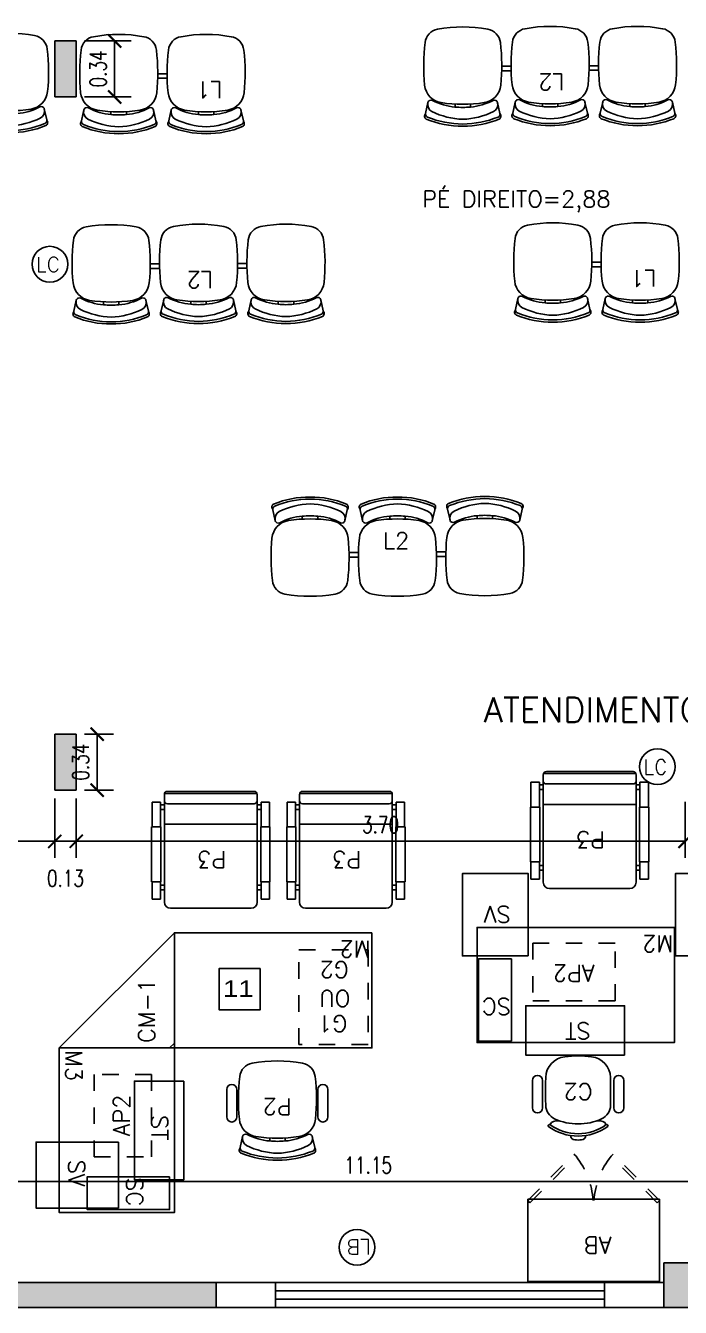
# Model space of a CAD drawing. Extents: x -36.1 to 57, y 1.4 to 46.9.
# Drawn here: x -8.87 to -4.89, y 33.34 to 41.12 of the extents above; entities that cross this region are included whole.
import ezdxf

# ---------------------------------------------------------------- set-up
doc = ezdxf.new("R2010")
doc.units = 0
doc.header["$LTSCALE"] = 0.02
doc.header["$PDMODE"] = 2
doc.linetypes.add('HIDDEN', pattern=[0.375, 0.25, -0.125])
doc.linetypes.add('HIDDEN2', pattern=[0.1875, 0.125, -0.0625])
doc.layers.get('0').update_dxf_attribs({"linetype": 'CONTINUOUS'})
doc.layers.get('DEFPOINTS').update_dxf_attribs({"linetype": 'CONTINUOUS'})
for name, color, linetype in [('ACESSORIOS', 6, 'CONTINUOUS'), ('BLOCOS', 1, 'CONTINUOUS'), ('CADEIRAS', 6, 'CONTINUOUS'), ('CODIGO', 6, 'CONTINUOUS'), ('COTAS', 6, 'CONTINUOUS'), ('ESQUADRIA', 1, 'CONTINUOUS'), ('MESAS', 1, 'CONTINUOUS'), ('PAREDE-SOL', 251, 'CONTINUOUS'), ('PAREDES', 7, 'CONTINUOUS'), ('TEXTO', 7, 'CONTINUOUS'), ('TEXTO-F', 6, 'CONTINUOUS')]:
    doc.layers.add(name, color=color, linetype=linetype)
doc.styles.add('COTAS', font='romans.shx', dxfattribs={"width": 0.75})
doc.styles.add('NUMERO', font='arial.ttf', dxfattribs={"width": 1.2, "height": 0.4})
doc.styles.add('ROMANS', font='simplex.shx')
doc.dimstyles.new('COTAS', dxfattribs={"dimtxt": 0.1, "dimasz": 0.08, "dimexe": 0.1, "dimexo": 0.05, "dimgap": 0.05, "dimtad": 1, "dimzin": 0, "dimdsep": 46, "dimtxsty": 'COTAS', "dimblk1": 'ARCHTICK', "dimblk2": 'ARCHTICK', "dimsah": 1, "dimcen": 2.5, "dimclrt": 1, "dimadec": 0, "dimazin": 0, "dimtfac": 1, "dimtdec": 4, "dimtmove": 2, "dimatfit": 3, "dimldrblk": 'ARCHTICK', "dimfxl": 1, "dimtvp": 1, "dimtolj": 1, "dimtzin": 0, "dimarcsym": 0})

# ---------------------------------------------------------------- blocks, each defined once
blk = doc.blocks.new('A$C33302E0F')
at = {"layer": 'CADEIRAS'}
for p, q in [((0.1848, 0.4548), (0.1848, 0.4727)), ((0.2788, 0.4548), (0.2788, 0.4727)), ((0.7159, 0.4548), (0.7159, 0.4727)), ((0.8099, 0.4548), (0.8099, 0.4727)), ((1.247, 0.4578), (1.247, 0.4757)), ((1.341, 0.4578), (1.341, 0.4757)), ((0.4682, 0.2529), (0.5265, 0.2529)), ((0.4682, 0.2529), (0.4779, 0.2529)), ((0.9994, 0.2559), (1.0576, 0.2559)), ((0.4692, 0.2247), (0.5256, 0.2247)), ((1.0003, 0.2277), (1.0567, 0.2277))]:
    blk.add_line(p, q, dxfattribs=at)
for points in [[(0.4584, 0.5138, 0.481357), (0.4531, 0.5465, 0.097119), (0.2318, 0.5891, 0.097119), (0.0105, 0.5465, 0.481357), (0.0052, 0.5138)], [(0.1848, 0.4727, 0.100785), (0.0473, 0.4327, -0.49505), (0.0202, 0.4453), (0.0055, 0.5121, -0.365963), (0.0168, 0.5335, -0.0944), (0.2318, 0.5761, -0.0944), (0.4468, 0.5335, -0.365963), (0.4581, 0.5121), (0.4434, 0.4453, -0.49505), (0.4163, 0.4327, 0.100785), (0.2788, 0.4727, 0.100785)], [(0.444, 0.448, 0.344642), (0.419, 0.5003, 0.1068), (0.2318, 0.5474, 0.1068), (0.0446, 0.5003, 0.344642), (0.0196, 0.448)], [(0.9895, 0.5138, 0.481357), (0.9842, 0.5465, 0.097119), (0.7629, 0.5891, 0.097119), (0.5417, 0.5465, 0.481357), (0.5363, 0.5138)], [(0.7159, 0.4727, 0.100785), (0.5784, 0.4327, -0.49505), (0.5513, 0.4453), (0.5366, 0.5121, -0.365963), (0.548, 0.5335, -0.0944), (0.7629, 0.5761, -0.0944), (0.9779, 0.5335, -0.365963), (0.9892, 0.5121), (0.9746, 0.4453, -0.49505), (0.9475, 0.4327, 0.100785), (0.8099, 0.4727, 0.100785)], [(0.9752, 0.448, 0.344642), (0.9501, 0.5003, 0.1068), (0.7629, 0.5474, 0.1068), (0.5758, 0.5003, 0.344642), (0.5507, 0.448)], [(1.5206, 0.5168, 0.481357), (1.5153, 0.5495, 0.097119), (1.294, 0.5921, 0.097119), (1.0728, 0.5495, 0.481357), (1.0675, 0.5168)], [(1.247, 0.4757, 0.100785), (1.1095, 0.4357, -0.49505), (1.0824, 0.4483), (1.0677, 0.5151, -0.365963), (1.0791, 0.5365, -0.0944), (1.294, 0.5791, -0.0944), (1.509, 0.5365, -0.365963), (1.5203, 0.5151), (1.5057, 0.4483, -0.49505), (1.4786, 0.4357, 0.100785), (1.341, 0.4757, 0.100785)], [(1.5063, 0.451, 0.344642), (1.4812, 0.5032, 0.1068), (1.294, 0.5504, 0.1068), (1.1069, 0.5032, 0.344642), (1.0818, 0.451)]]:
    blk.add_lwpolyline(points, format="xyb", dxfattribs=at)
for points in [[(0.1008, 0.4459, 0.340817), (0.0005, 0.3401, 0.05523), (0.0028, 0.0813, 0.328643), (0.0792, 0, 0.09095), (0.3844, 0, 0.328643), (0.4608, 0.0813, 0.05523), (0.4631, 0.3401, 0.340817), (0.3628, 0.4459, 0.077917)], [(0.6319, 0.4459, 0.340817), (0.5316, 0.3401, 0.05523), (0.5339, 0.0813, 0.328643), (0.6103, 0, 0.09095), (0.9156, 0, 0.328643), (0.9919, 0.0813, 0.05523), (0.9942, 0.3401, 0.340817), (0.894, 0.4459, 0.077917)], [(1.163, 0.4489, 0.340817), (1.0627, 0.343, 0.05523), (1.065, 0.0843, 0.328643), (1.1414, 0.003, 0.09095), (1.4467, 0.003, 0.328643), (1.523, 0.0843, 0.05523), (1.5254, 0.343, 0.340817), (1.4251, 0.4489, 0.077917)]]:
    blk.add_lwpolyline(points, format="xyb", close=True, dxfattribs=at)
for centre in [(0.2318, -0.0397), (0.7629, -0.0397), (1.294, -0.0367)]:
    blk.add_arc(centre, 0.5146, 84.75947, 95.24053, dxfattribs=at)
at = {"layer": 'CODIGO', "style": 'ROMANS'}
blk.add_text('L2', height=0.1, dxfattribs=at).set_placement((0.6757, 0.2737))
blk = doc.blocks.new('_ARCHTICK')
at = {"color": 0, "linetype": 'ByBlock', "const_width": 0.15}
blk.add_lwpolyline([(-0.5, -0.5), (0.5, 0.5)], dxfattribs=at)
blk = doc.blocks.new('*D96')
at = {"color": 0, "linetype": 'ByBlock'}
for p, q in [((-12.3626, 2.3669), (-12.3626, 2.9306)), ((-1.2133, 2.2669), (-1.2133, 2.9306)), ((-12.3626, 2.8306), (-1.2133, 2.8306))]:
    blk.add_line(p, q, dxfattribs=at)
at = {"layer": 'DEFPOINTS', "color": 0, "linetype": 'ByBlock'}
for p in [(-1.2133, 2.8306), (-12.3626, 2.3169), (-1.2133, 2.2169)]:
    blk.add_point(p, dxfattribs=at)
at = {"color": 0, "linetype": 'ByBlock', "xscale": 0.08, "yscale": 0.08, "zscale": 0.08, "rotation": 180}
blk.add_blockref('_ARCHTICK', (-12.3626, 2.8306), dxfattribs=at)
at = {"color": 0, "linetype": 'ByBlock', "xscale": 0.08, "yscale": 0.08, "zscale": 0.08}
blk.add_blockref('_ARCHTICK', (-1.2133, 2.8306), dxfattribs=at)
at = {"color": 1, "linetype": 'ByBlock', "insert": (-6.788, 2.9306), "char_height": 0.1, "attachment_point": 5, "style": 'COTAS'}
blk.add_mtext('\\A1;11.15', dxfattribs=at)
blk = doc.blocks.new('*D95')
at = {"color": 0, "linetype": 'ByBlock'}
for p, q in [((-8.563, 5.1578), (-8.563, 4.7972)), ((-4.863, 5.1374), (-4.863, 4.7972)), ((-8.563, 4.8972), (-4.863, 4.8972))]:
    blk.add_line(p, q, dxfattribs=at)
at = {"layer": 'DEFPOINTS', "color": 0, "linetype": 'ByBlock'}
for p in [(-8.563, 5.2078), (-4.863, 5.1874), (-4.863, 4.8972)]:
    blk.add_point(p, dxfattribs=at)
at = {"color": 0, "linetype": 'ByBlock', "xscale": 0.08, "yscale": 0.08, "zscale": 0.08, "rotation": 180}
blk.add_blockref('_ARCHTICK', (-8.563, 4.8972), dxfattribs=at)
at = {"color": 0, "linetype": 'ByBlock', "xscale": 0.08, "yscale": 0.08, "zscale": 0.08}
blk.add_blockref('_ARCHTICK', (-4.863, 4.8972), dxfattribs=at)
at = {"color": 1, "linetype": 'ByBlock', "insert": (-6.713, 4.9972), "char_height": 0.1, "attachment_point": 5, "style": 'COTAS'}
blk.add_mtext('\\A1;3.70', dxfattribs=at)
blk = doc.blocks.new('*D99')
at = {"color": 0, "linetype": 'ByBlock'}
for p, q in [((-8.693, 5.1578), (-8.693, 4.7972)), ((-12.3626, 2.2669), (-12.3626, 4.9972)), ((-8.693, 4.8972), (-12.3626, 4.8972))]:
    blk.add_line(p, q, dxfattribs=at)
at = {"layer": 'DEFPOINTS', "color": 0, "linetype": 'ByBlock'}
for p in [(-8.693, 5.2078), (-12.3626, 4.8972), (-12.3626, 2.2169)]:
    blk.add_point(p, dxfattribs=at)
at = {"color": 0, "linetype": 'ByBlock', "xscale": 0.08, "yscale": 0.08, "zscale": 0.08, "rotation": 180}
blk.add_blockref('_ARCHTICK', (-12.3626, 4.8972), dxfattribs=at)
at = {"color": 0, "linetype": 'ByBlock', "xscale": 0.08, "yscale": 0.08, "zscale": 0.08}
blk.add_blockref('_ARCHTICK', (-8.693, 4.8972), dxfattribs=at)
at = {"color": 1, "linetype": 'ByBlock', "insert": (-10.5278, 4.9972), "char_height": 0.1, "attachment_point": 5, "style": 'COTAS'}
blk.add_mtext('\\A1;3.67', dxfattribs=at)
blk = doc.blocks.new('G1OUG2')
at = {"layer": 'ACESSORIOS', "linetype": 'HIDDEN'}
blk.add_lwpolyline([(0, 0), (-0.42, 0), (-0.42, 0.575), (0, 0.575)], close=True, dxfattribs=at)
at = {"layer": 'CODIGO', "style": 'ROMANS'}
for s, p in [('G1', (-0.2929, 0.3982)), ('OU', (-0.3119, 0.245)), ('G2', (-0.3024, 0.0697))]:
    blk.add_text(s, height=0.1, dxfattribs=at).set_placement(p)
blk = doc.blocks.new('CM-1')
at = {"layer": 'MESAS'}
blk.add_lwpolyline([(-0.03, 0.7), (-0.03, 0.03), (0, 0), (0.67, 0)], close=True, dxfattribs=at)
at = {"layer": 'CODIGO', "style": 'ROMANS'}
blk.add_text('CM-1', height=0.1, dxfattribs=at).set_placement((0.0001, 0.1187))
blk = doc.blocks.new('M2')
at = {"layer": 'MESAS'}
blk.add_lwpolyline([(0, 0), (0, 0.7), (1.2, 0.7), (1.2, 0)], close=True, dxfattribs=at)
at = {"layer": 'CODIGO', "style": 'ROMANS'}
blk.add_text('M2', height=0.1, dxfattribs=at).set_placement((0.0072, 0.0501))
blk = doc.blocks.new('ST')
at = {"layer": 'ACESSORIOS'}
blk.add_lwpolyline([(0, 0), (0, -0.3), (0.6, -0.3), (0.6, 0)], close=True, dxfattribs=at)
at = {"layer": 'CODIGO', "style": 'ROMANS'}
blk.add_text('ST', height=0.1, dxfattribs=at).set_placement((0.2067, -0.1973))
blk = doc.blocks.new('M3')
at = {"layer": 'MESAS'}
blk.add_lwpolyline([(0, 0), (0, 0.7), (1, 0.7), (1, 0)], close=True, dxfattribs=at)
at = {"layer": 'CODIGO', "style": 'ROMANS'}
blk.add_text('M3', height=0.1, dxfattribs=at).set_placement((0.0126, 0.0393))
blk = doc.blocks.new('SV')
at = {"layer": 'ACESSORIOS'}
blk.add_lwpolyline([(0, 0), (0, -0.5), (0.4, -0.5), (0.4, 0)], close=True, dxfattribs=at)
at = {"layer": 'CODIGO', "style": 'ROMANS'}
blk.add_text('SV', height=0.1, dxfattribs=at).set_placement((0.107, -0.3031))
blk = doc.blocks.new('SC')
at = {"layer": 'ACESSORIOS'}
blk.add_lwpolyline([(0, 0), (0, -0.5), (0.2, -0.5), (0.2, 0)], close=True, dxfattribs=at)
at = {"layer": 'CODIGO', "style": 'ROMANS'}
blk.add_text('SC', height=0.1, dxfattribs=at).set_placement((0.0035, -0.2615))
blk = doc.blocks.new('AP2')
at = {"layer": 'ACESSORIOS', "linetype": 'HIDDEN'}
blk.add_lwpolyline([(0, 0), (0, -0.35), (0.5, -0.35), (0.5, 0)], close=True, dxfattribs=at)
at = {"layer": 'CODIGO', "style": 'ROMANS'}
blk.add_text('AP2', height=0.1, dxfattribs=at).set_placement((0.1246, -0.2173))
blk = doc.blocks.new('LB')
at = {"layer": 'ACESSORIOS'}
blk.add_circle((0, 0), 0.1086, dxfattribs=at)
at = {"layer": 'CODIGO', "style": 'ROMANS'}
blk.add_text('LB', height=0.09, dxfattribs=at).set_placement((-0.0855, -0.047))
blk = doc.blocks.new('P2')
at = {"layer": 'CADEIRAS'}
for p, q in [((0, 0), (0, 0.0179)), ((0.094, 0), (0.094, 0.0179)), ((-0.2599, -0.2945), (-0.2599, -0.128)), ((-0.1988, -0.2945), (-0.1988, -0.128)), ((0.2939, -0.2945), (0.2939, -0.128)), ((0.355, -0.2945), (0.355, -0.128))]:
    blk.add_line(p, q, dxfattribs=at)
for points in [[(0.2736, 0.059, 0.481357), (0.2683, 0.0917, 0.097119), (0.047, 0.1343, 0.097119), (-0.1743, 0.0917, 0.481357), (-0.1796, 0.059)], [(0, 0.0179, 0.100785), (-0.1375, -0.0221, -0.49505), (-0.1646, -0.0095), (-0.1793, 0.0573, -0.365963), (-0.168, 0.0787, -0.0944), (0.047, 0.1213, -0.0944), (0.262, 0.0787, -0.365963), (0.2733, 0.0573), (0.2586, -0.0095, -0.49505), (0.2315, -0.0221, 0.100785), (0.094, 0.0179, 0.100785)], [(0.2592, -0.0068, 0.344642), (0.2342, 0.0454, 0.1068), (0.047, 0.0925, 0.1068), (-0.1402, 0.0454, 0.344642), (-0.1652, -0.0068)]]:
    blk.add_lwpolyline(points, format="xyb", dxfattribs=at)
blk.add_lwpolyline([(-0.084, -0.0089, 0.340817), (-0.1843, -0.1148, 0.05523), (-0.182, -0.3735, 0.328643), (-0.1056, -0.4548, 0.09095), (0.1996, -0.4548, 0.328643), (0.276, -0.3735, 0.05523), (0.2783, -0.1148, 0.340817), (0.178, -0.0089, 0.077917)], format="xyb", close=True, dxfattribs=at)
for centre, radius, start, end in [((0.047, -0.4945), 0.5146, 84.75947, 95.24053), ((-0.2294, -0.128), 0.0306, 0, 180), ((0.3245, -0.128), 0.0306, 0, 180), ((-0.2294, -0.2945), 0.0306, 180, 0), ((0.3245, -0.2945), 0.0306, 180, 0)]:
    blk.add_arc(centre, radius, start, end, dxfattribs=at)
at = {"layer": 'CODIGO', "style": 'ROMANS'}
blk.add_text('P2', height=0.1, dxfattribs=at).set_placement((-0.0398, -0.2408))
blk = doc.blocks.new('P3')
at = {"layer": 'CADEIRAS'}
for p, q in [((0, 0), (0, -0.1057)), ((0, 0), (0.0517, 0)), ((0.0517, 0), (0.0517, -0.1057)), ((0.0752, -0.6353), (0.0752, 0.0183)), ((0.1128, 0.0559), (0.6016, 0.0559)), ((0.6392, -0.6353), (0.6392, 0.0183)), ((0.6627, 0), (0.7144, 0)), ((0.6627, 0), (0.6627, -0.1057)), ((0.7144, 0), (0.7144, -0.1057)), ((0.0517, -0.0557), (0.0752, -0.0557)), ((0.6392, -0.0557), (0.6627, -0.0557)), ((-0.0023, -0.4387), (-0.0023, -0.1057)), ((-0.0023, -0.1057), (0.054, -0.1057)), ((0.0517, -0.0839), (0.0752, -0.0839)), ((0.054, -0.4387), (0.054, -0.1057)), ((0.6392, -0.0839), (0.6627, -0.0839)), ((0.6604, -0.1057), (0.7167, -0.1057)), ((0.6604, -0.4387), (0.6604, -0.1057)), ((0.7167, -0.4387), (0.7167, -0.1057)), ((-0.0023, -0.4387), (0.054, -0.4387)), ((0, -0.4387), (0, -0.5891)), ((0.0517, -0.4387), (0.0517, -0.5891)), ((0.0752, -0.4545), (0.6392, -0.4545)), ((0.6604, -0.4387), (0.7167, -0.4387)), ((0.6627, -0.4387), (0.6627, -0.5891)), ((0.7144, -0.4387), (0.7144, -0.5891)), ((0.0517, -0.5448), (0.0752, -0.5448)), ((0.6627, -0.5448), (0.6392, -0.5448)), ((0, -0.5891), (0.0517, -0.5891)), ((0.0517, -0.573), (0.0752, -0.573)), ((0.6204, -0.5792), (0.094, -0.5792)), ((0.6627, -0.573), (0.6392, -0.573)), ((0.6627, -0.5891), (0.7144, -0.5891)), ((0.6381, -0.6416), (0.0763, -0.6416)), ((0.6204, -0.6541), (0.094, -0.6541))]:
    blk.add_line(p, q, dxfattribs=at)
for centre, radius, start, end in [((0.1128, 0.0183), 0.0376, 90, 180), ((0.6016, 0.0183), 0.0376, 0, 90), ((0.094, -0.598), 0.0188, 90, 180), ((0.6204, -0.598), 0.0188, 0, 90), ((0.094, -0.6353), 0.0188, 180, 270), ((0.6204, -0.6353), 0.0188, 270, 0)]:
    blk.add_arc(centre, radius, start, end, dxfattribs=at)
at = {"layer": 'CODIGO', "style": 'ROMANS'}
blk.add_text('P3', height=0.1, dxfattribs=at).set_placement((0.2635, -0.2902))
blk = doc.blocks.new('*D100')
at = {"color": 0, "linetype": 'ByBlock'}
for p, q in [((-8.513, 5.5478), (-8.3358, 5.5478)), ((-8.4358, 5.2078), (-8.4358, 5.5478)), ((-8.513, 5.2078), (-8.3358, 5.2078))]:
    blk.add_line(p, q, dxfattribs=at)
at = {"layer": 'DEFPOINTS', "color": 0, "linetype": 'ByBlock'}
for p in [(-8.563, 5.5478), (-8.4358, 5.5478), (-8.563, 5.2078)]:
    blk.add_point(p, dxfattribs=at)
at = {"color": 0, "linetype": 'ByBlock', "xscale": 0.08, "yscale": 0.08, "zscale": 0.08}
for p, rotation in [((-8.4358, 5.5478), 90), ((-8.4358, 5.2078), 270)]:
    blk.add_blockref('_ARCHTICK', p, dxfattribs=dict(at, rotation=rotation))
at = {"color": 1, "linetype": 'ByBlock', "insert": (-8.5358, 5.3778), "char_height": 0.1, "attachment_point": 5, "rotation": 90, "style": 'COTAS'}
blk.add_mtext('\\A1;0.34', dxfattribs=at)
blk = doc.blocks.new('*D101')
at = {"color": 0, "linetype": 'ByBlock'}
for p, q in [((-8.693, 5.1578), (-8.693, 4.7972)), ((-8.563, 5.1578), (-8.563, 4.7972)), ((-8.693, 4.8972), (-8.563, 4.8972))]:
    blk.add_line(p, q, dxfattribs=at)
at = {"layer": 'DEFPOINTS', "color": 0, "linetype": 'ByBlock'}
for p in [(-8.693, 5.2078), (-8.563, 5.2078), (-8.563, 4.8972)]:
    blk.add_point(p, dxfattribs=at)
at = {"color": 0, "linetype": 'ByBlock', "xscale": 0.08, "yscale": 0.08, "zscale": 0.08, "rotation": 180}
blk.add_blockref('_ARCHTICK', (-8.693, 4.8972), dxfattribs=at)
at = {"color": 0, "linetype": 'ByBlock', "xscale": 0.08, "yscale": 0.08, "zscale": 0.08}
blk.add_blockref('_ARCHTICK', (-8.563, 4.8972), dxfattribs=at)
at = {"color": 1, "linetype": 'ByBlock', "insert": (-8.628, 4.6722), "char_height": 0.1, "attachment_point": 5, "style": 'COTAS'}
blk.add_mtext('\\A1;0.13', dxfattribs=at)
blk = doc.blocks.new('A$C2DC308E3')
at = {"layer": 'CADEIRAS'}
for p, q in [((0.1848, 0.4548), (0.1848, 0.4727)), ((0.2788, 0.4548), (0.2788, 0.4727)), ((0.7159, 0.4548), (0.7159, 0.4727)), ((0.8099, 0.4548), (0.8099, 0.4727)), ((0.4682, 0.2529), (0.5265, 0.2529)), ((0.4682, 0.2529), (0.4779, 0.2529)), ((0.4692, 0.2247), (0.5256, 0.2247))]:
    blk.add_line(p, q, dxfattribs=at)
for points in [[(0.4584, 0.5138, 0.481357), (0.4531, 0.5465, 0.097119), (0.2318, 0.5891, 0.097119), (0.0105, 0.5465, 0.481357), (0.0052, 0.5138)], [(0.1848, 0.4727, 0.100785), (0.0473, 0.4327, -0.49505), (0.0202, 0.4453), (0.0055, 0.5121, -0.365963), (0.0168, 0.5335, -0.0944), (0.2318, 0.5761, -0.0944), (0.4468, 0.5335, -0.365963), (0.4581, 0.5121), (0.4434, 0.4453, -0.49505), (0.4163, 0.4327, 0.100785), (0.2788, 0.4727, 0.100785)], [(0.444, 0.448, 0.344642), (0.419, 0.5003, 0.1068), (0.2318, 0.5474, 0.1068), (0.0446, 0.5003, 0.344642), (0.0196, 0.448)], [(0.9895, 0.5138, 0.481357), (0.9842, 0.5465, 0.097119), (0.7629, 0.5891, 0.097119), (0.5417, 0.5465, 0.481357), (0.5363, 0.5138)], [(0.7159, 0.4727, 0.100785), (0.5784, 0.4327, -0.49505), (0.5513, 0.4453), (0.5366, 0.5121, -0.365963), (0.548, 0.5335, -0.0944), (0.7629, 0.5761, -0.0944), (0.9779, 0.5335, -0.365963), (0.9892, 0.5121), (0.9746, 0.4453, -0.49505), (0.9475, 0.4327, 0.100785), (0.8099, 0.4727, 0.100785)], [(0.9752, 0.448, 0.344642), (0.9501, 0.5003, 0.1068), (0.7629, 0.5474, 0.1068), (0.5758, 0.5003, 0.344642), (0.5507, 0.448)]]:
    blk.add_lwpolyline(points, format="xyb", dxfattribs=at)
for points in [[(0.1008, 0.4459, 0.340817), (0.0005, 0.3401, 0.05523), (0.0028, 0.0813, 0.328643), (0.0792, 0, 0.09095), (0.3844, 0, 0.328643), (0.4608, 0.0813, 0.05523), (0.4631, 0.3401, 0.340817), (0.3629, 0.4459, 0.077917)], [(0.6319, 0.4459, 0.340817), (0.5316, 0.3401, 0.05523), (0.5339, 0.0813, 0.328643), (0.6103, 0, 0.09095), (0.9156, 0, 0.328643), (0.9919, 0.0813, 0.05523), (0.9942, 0.3401, 0.340817), (0.894, 0.4459, 0.077917)]]:
    blk.add_lwpolyline(points, format="xyb", close=True, dxfattribs=at)
for centre in [(0.2318, -0.0397), (0.7629, -0.0397)]:
    blk.add_arc(centre, 0.5146, 84.75947, 95.24053, dxfattribs=at)
at = {"layer": 'CODIGO', "style": 'ROMANS'}
blk.add_text('L1', height=0.1, dxfattribs=at).set_placement((0.1328, 0.273))
blk = doc.blocks.new('LC')
at = {"layer": 'ACESSORIOS'}
blk.add_circle((0, 0), 0.1086, dxfattribs=at)
at = {"layer": 'CODIGO', "style": 'ROMANS'}
blk.add_text('LC', height=0.09, dxfattribs=at).set_placement((-0.0855, -0.047))
blk = doc.blocks.new('*D104')
at = {"color": 0, "linetype": 'ByBlock'}
for p, q in [((-8.5126, 9.7574), (-8.2296, 9.7574)), ((-8.3296, 9.4174), (-8.3296, 9.7574)), ((-8.5126, 9.4174), (-8.2296, 9.4174))]:
    blk.add_line(p, q, dxfattribs=at)
at = {"layer": 'DEFPOINTS', "color": 0, "linetype": 'ByBlock'}
for p in [(-8.5626, 9.7574), (-8.3296, 9.7574), (-8.5626, 9.4174)]:
    blk.add_point(p, dxfattribs=at)
at = {"color": 0, "linetype": 'ByBlock', "xscale": 0.08, "yscale": 0.08, "zscale": 0.08}
for p, rotation in [((-8.3296, 9.7574), 90), ((-8.3296, 9.4174), 270)]:
    blk.add_blockref('_ARCHTICK', p, dxfattribs=dict(at, rotation=rotation))
at = {"color": 1, "linetype": 'ByBlock', "insert": (-8.4296, 9.5874), "char_height": 0.1, "attachment_point": 5, "rotation": 90, "style": 'COTAS'}
blk.add_mtext('\\A1;0.34', dxfattribs=at)
blk = doc.blocks.new('AB')
at = {"layer": 'CODIGO', "linetype": 'HIDDEN2'}
for p, q in [((0, -0.491), (0.281, -0.7729)), ((0.0127, -0.4782), (0.2937, -0.7602)), ((0.7873, -0.4782), (0.5063, -0.7602)), ((0.8, -0.491), (0.519, -0.7729)), ((0.281, -0.7729), (0.2937, -0.7602)), ((0.519, -0.7729), (0.5063, -0.7602))]:
    blk.add_line(p, q, dxfattribs=at)
for centre, start, end in [((-0.0946, -0.4559), 321.91991, 355.92269), ((0.8946, -0.4559), 184.07731, 218.08009)]:
    blk.add_arc(centre, 0.4933, start, end, dxfattribs=at)
at = {"layer": 'MESAS'}
for p, q in [((0, 0), (0.8, 0)), ((0, 0), (0, -0.5)), ((0.8, 0), (0.8, -0.5)), ((0, -0.5), (0.013, -0.5)), ((0.013, -0.5), (0.782, -0.5)), ((0.782, -0.5), (0.8, -0.5)), ((0.8, -0.5), (0.787, -0.5))]:
    blk.add_line(p, q, dxfattribs=at)
at = {"layer": 'MESAS', "linetype": 'HIDDEN2'}
for p, q in [((0.0127, -0.4782), (0, -0.491)), ((0.7873, -0.4782), (0.8, -0.491))]:
    blk.add_line(p, q, dxfattribs=at)
at = {"layer": 'CODIGO', "style": 'ROMANS'}
blk.add_text('AB', height=0.1, dxfattribs=at).set_placement((0.291, -0.2702))
blk = doc.blocks.new('C2')
at = {"layer": 'CADEIRAS'}
for p, q in [((-0.1982, -0.0915), (-0.2039, -0.084)), ((-0.1822, -0.1051), (-0.1916, -0.0924)), ((0.141, -0.1051), (0.1505, -0.0924)), ((0.1571, -0.0915), (0.1627, -0.084)), ((-0.2978, -0.3612), (-0.2978, -0.1947)), ((-0.2367, -0.3612), (-0.2367, -0.1947)), ((0.1956, -0.3612), (0.1956, -0.1947)), ((0.2567, -0.3612), (0.2567, -0.1947)), ((-0.218, -0.3574), (-0.218, -0.237)), ((0.1768, -0.237), (0.1768, -0.3574))]:
    blk.add_line(p, q, dxfattribs=at)
for centre, radius, start, end in [((-0.0206, -0.3284), 0.329, 86.41668, 93.58332), ((-0.0206, -0.3284), 0.3055, 53.1301, 126.8699), ((-0.0206, -0.3284), 0.2914, 54.0396, 125.9604), ((-0.0394, -0.0281), 0.0282, 93.58332, 176.62809), ((-0.0018, -0.0281), 0.0282, 3.37191, 86.41668), ((-0.1236, -0.2134), 0.094, 114.93883, 178.30739), ((-0.1944, -0.0887), 0.0047, 216.8699, 305.9604), ((-0.1458, -0.0545), 0.0623, 234.34051, 285.73963), ((-0.0206, -0.435), 0.3384, 90, 114.93883), ((-0.0206, -0.435), 0.3384, 65.06117, 90), ((0.1047, -0.0545), 0.0623, 254.26037, 305.65949), ((0.0825, -0.2134), 0.094, 1.69261, 65.06117), ((0.1533, -0.0887), 0.0047, 234.0396, 323.1301), ((-0.2672, -0.1947), 0.0306, 0, 180), ((0.675, -0.237), 0.893, 178.30739, 180), ((-0.7162, -0.237), 0.893, 0, 1.69261), ((0.2261, -0.1947), 0.0306, 0, 180), ((-0.2672, -0.3612), 0.0306, 180, 0), ((0.487, -0.3574), 0.705, 180, 181.72928), ((-0.0861, -0.3747), 0.1316, 181.72928, 263.15503), ((0.045, -0.3747), 0.1316, 276.84497, 358.27072), ((-0.5282, -0.3574), 0.705, 358.27072, 360), ((0.2261, -0.3612), 0.0306, 180, 0), ((-0.0206, 0.1713), 0.6815, 263.15503, 270), ((-0.0206, 0.1713), 0.6815, 270, 276.84497)]:
    blk.add_arc(centre, radius, start, end, dxfattribs=at)
at = {"layer": 'CODIGO', "style": 'ROMANS'}
blk.add_text('C2', height=0.1, dxfattribs=at).set_placement((-0.1076, -0.3426))

msp = doc.modelspace()

# ---------------------------------------------------------------- hatches: boundary and pattern name
at = {"layer": 'PAREDE-SOL'}
for points in [[(-8.5626, 41.0277), (-8.6926, 41.0277), (-8.6926, 40.6877), (-8.5626, 40.6877)], [(-8.5633, 36.8181), (-8.6933, 36.8181), (-8.6933, 36.4781), (-8.5633, 36.4781)], [(-7.7126, 33.3373), (-7.7126, 33.4873), (-9.4028, 33.4873), (-9.4028, 33.3373), (-9.4026, 33.3373)]]:
    msp.add_hatch(color=256, dxfattribs=at).paths.add_polyline_path(points)
h = msp.add_hatch(color=256, dxfattribs=at)
h.paths.add_polyline_path([(-4.0437, 33.4873), (-4.8426, 33.4873), (-4.8426, 33.6073), (-4.9926, 33.6073), (-4.9926, 33.4873), (-4.9926, 33.3373), (-4.0437, 33.3373)])
h.paths.add_polyline_path([(-3.3631, 33.4873), (-4.0437, 33.4873), (-4.0437, 33.3373), (-3.3631, 33.3373)])
h.paths.add_polyline_path([(-1.0081, 33.4873), (-1.0633, 33.4873), (-1.0633, 34.0157), (-1.0781, 34.0157), (-1.0781, 34.0857), (-1.0633, 34.0857), (-1.0633, 38.7512), (-0.2833, 38.7512), (-0.2833, 33.4873), (-0.3081, 33.4873), (-0.3081, 33.3373), (-0.2726, 33.3373), (0.0176, 33.3373), (0.0176, 33.4873), (-0.1333, 33.4873), (-0.1333, 38.9012), (-1.2133, 38.9012), (-1.2133, 33.4873), (-3.3631, 33.4873), (-3.3631, 33.3373), (-1.0081, 33.3373)])
h.paths.add_polyline_path([(0.1003, 33.4873), (0.0176, 33.4873), (0.0176, 33.3373), (0.1003, 33.3373)])

# ---------------------------------------------------------------- linework, layer by layer
at = {"layer": 'ESQUADRIA'}
for p, q in [((-7.3526, 33.4873), (-5.3526, 33.4873)), ((-7.3526, 33.4373), (-5.3526, 33.4373)), ((-7.3526, 33.3873), (-5.3526, 33.3873)), ((-7.3526, 33.3373), (-5.3526, 33.3373))]:
    msp.add_line(p, q, dxfattribs=at)
at = {"layer": 'PAREDES'}
for p, q in [((-8.6926, 41.0277), (-8.5626, 41.0277)), ((-8.6926, 40.6877), (-8.6926, 41.0277)), ((-8.5626, 40.6877), (-8.5626, 41.0277)), ((-8.6926, 40.6877), (-8.5626, 40.6877)), ((-8.6933, 36.8181), (-8.5633, 36.8181)), ((-8.6933, 36.4781), (-8.6933, 36.8181)), ((-8.5633, 36.4781), (-8.5633, 36.8181)), ((-8.6933, 36.4781), (-8.5633, 36.4781)), ((-4.9926, 33.6073), (-4.8426, 33.6073)), ((-4.9926, 33.6073), (-4.9926, 33.4873)), ((-9.4028, 33.4873), (-7.7126, 33.4873)), ((-7.7126, 33.4873), (-7.7126, 33.3373)), ((-7.7126, 33.4873), (-7.3526, 33.4873)), ((-7.3526, 33.4873), (-7.3526, 33.3373)), ((-5.3526, 33.4873), (-5.3526, 33.3373)), ((-5.3526, 33.4873), (-4.9926, 33.4873)), ((-4.9926, 33.3373), (-4.9926, 33.4873)), ((-9.4028, 33.3373), (-7.7126, 33.3373)), ((-7.7126, 33.3373), (-7.3526, 33.3373)), ((-4.9926, 33.3373), (-5.3526, 33.3373)), ((-4.9926, 33.3373), (-1.0081, 33.3373))]:
    msp.add_line(p, q, dxfattribs=at)
at = {"layer": 'TEXTO-F', "color": 150}
msp.add_lwpolyline([(-7.4448, 35.3945), (-7.4448, 35.1445), (-7.6948, 35.1445), (-7.6948, 35.3945)], close=True, dxfattribs=at)

# ---------------------------------------------------------------- block references
for name, p, rotation in [('P3', (-5.0853, 35.9367), 180), ('P3', (-7.3878, 35.8165), 180), ('P3', (-6.5671, 35.8165), 180), ('SV', (-5.8158, 35.4712), 180), ('SV', (-4.5217, 35.4712), 180), ('CM-1', (-7.9663, 34.9425), 89.99999999999999), ('M2', (-6.7663, 35.6125), 180), ('M2', (-4.9272, 35.6448), 180), ('G1OUG2', (-7.2091, 35.5077), 180), ('AP2', (-5.2884, 35.199), 180), ('SC', (-5.9185, 34.9529), 180), ('ST', (-5.2309, 34.8692), 180), ('M3', (-8.6663, 34.9125), 270), ('C2', (-5.5333, 34.3542), 180), ('AP2', (-8.4546, 34.2512), 90), ('ST', (-7.9086, 34.7118), 270), ('SV', (-8.3066, 34.3406), 270), ('AB', (-5.0191, 33.4946), 180), ('SC', (-7.9956, 34.1307), 270), ('LB', (-6.8565, 33.702), 180)]:
    msp.add_blockref(name, p, dxfattribs=dict(rotation=rotation))
at = {"layer": 'BLOCOS'}
for p in [(-8.7226, 39.6719), (-5.031, 36.6205)]:
    msp.add_blockref('LC', p, dxfattribs=at)
at = {"layer": 'BLOCOS', "rotation": 180}
msp.add_blockref('P2', (-7.293, 34.3655), dxfattribs=at)
at = {"layer": 'PAREDES', "rotation": 180}
for name, p in [('A$C33302E0F', (-4.92, 41.1021)), ('A$C33302E0F', (-8.7363, 41.0598)), ('A$C2DC308E3', (-7.5415, 41.0536)), ('A$C33302E0F', (-7.0564, 39.901)), ('A$C2DC308E3', (-4.9041, 39.9093))]:
    msp.add_blockref(name, p, dxfattribs=at)
at = {"layer": 'PAREDES'}
msp.add_blockref('A$C33302E0F', (-7.3736, 37.6691), dxfattribs=at)

# ---------------------------------------------------------------- texts
at = {"layer": 'COTAS', "style": 'COTAS'}
msp.add_text('PÉ DIREITO=2,88', height=0.1, dxfattribs=at).set_placement((-6.4604, 40.0174))
at = {"layer": 'TEXTO', "style": 'COTAS'}
msp.add_text('ATENDIMENTO EPIB', height=0.15, dxfattribs=at).set_placement((-6.0853, 36.8908))
at = {"layer": 'TEXTO-F', "style": 'NUMERO', "width": 1.2}
msp.add_text('11', height=0.1, dxfattribs=at).set_placement((-7.671, 35.2225))

# ---------------------------------------------------------------- dimensions: what is measured, and where the dimension line sits
at = {"layer": 'COTAS'}
for base, p1, p2, picture, middle in [((-8.3296, 41.0277), (-8.5626, 40.6877), (-8.5626, 41.0277), '*D104', (-8.4296, 40.8577)), ((-8.4358, 36.8182), (-8.563, 36.4782), (-8.563, 36.8182), '*D100', (-8.5358, 36.6482))]:
    dim = msp.add_linear_dim(base=base, p1=p1, p2=p2, angle=90, dimstyle='COTAS', dxfattribs=at)
    dim.commit()
    dim.dimension.update_dxf_attribs({"geometry": picture, "text_midpoint": middle, "insert": (0, 31.2703)})
for base, p1, p2, picture, middle in [((-12.3626, 36.1675), (-8.693, 36.4782), (-12.3626, 33.4873), '*D99', (-10.5278, 36.2675)), ((-8.563, 36.1675), (-8.693, 36.4782), (-8.563, 36.4782), '*D101', (-8.628, 35.9425)), ((-4.863, 36.1675), (-8.563, 36.4782), (-4.863, 36.4577), '*D95', (-6.713, 36.2675)), ((-1.2133, 34.1009), (-12.3626, 33.5873), (-1.2133, 33.4873), '*D96', (-6.788, 34.2009))]:
    dim = msp.add_linear_dim(base=base, p1=p1, p2=p2, dimstyle='COTAS', dxfattribs=at)
    dim.commit()
    dim.dimension.update_dxf_attribs({"geometry": picture, "text_midpoint": middle, "insert": (0, 31.2703)})

doc.saveas('drawing.dxf')
